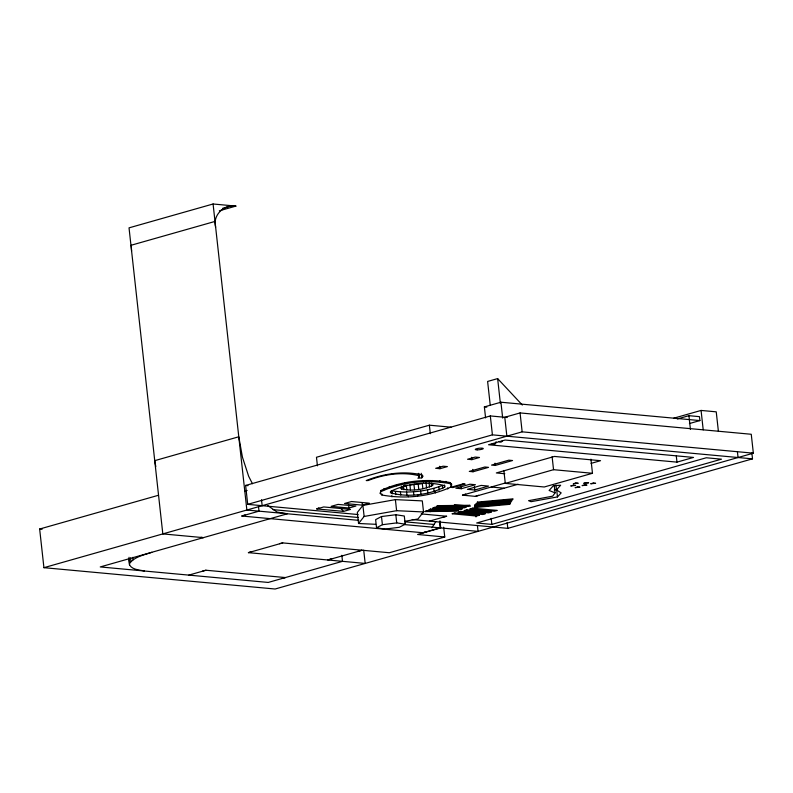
<?xml version="1.0" encoding="UTF-8"?>
<svg xmlns="http://www.w3.org/2000/svg" width="793" height="793" viewBox="0 0 793 793"><rect width="100%" height="100%" fill="white"/><g stroke="black" fill="none" stroke-linecap="round" stroke-linejoin="round"><path stroke-width="1.19" d="M444.695 487.071L444.744 485.722C427.506 480.796 406.571 483.532 390.513 491.422L390.453 492.77C407.691 497.697 428.636 494.961 444.695 487.071L444.467 484.999M144.326 571C139.34 569.83 132.481 569.899 129.546 564.993L129.031 557.291M215.637 227.185C212.385 215.111 224.072 204.217 235.898 206.091L219.334 210.799M380.898 490.49L380.263 493.464L381.929 495.01C404.618 499.194 429.975 496.814 450.949 487.021L451.584 484.057L449.918 482.511C427.229 478.318 401.863 480.707 380.898 490.49L380.263 493.464M451.584 484.057L450.949 487.021M431.858 527.712L435.872 521.625M129.695 563.337C134.8 556.498 144.227 555.05 151.81 552.295M554.248 485.514L555.06 492.859L552.731 496.15L528.584 500.68L531.013 501.691L557.469 496.924L561.176 492.899L556.478 489.915L555.933 485.029M404.727 521.338L417.961 518.979L423.531 511.951L422.302 500.889L395.39 499.63L362.907 505.409L357.336 512.437L358.565 523.499L375.684 524.302M358.565 523.499L364.126 516.461L396.609 510.692L423.531 511.951M421.747 477.852L423.006 476.315L422.282 474.967C404.024 470.596 383.534 473.54 366.227 480.568L368.091 480.548C383.723 474.353 402.2 471.538 418.635 475.641L419.18 476.871L417.941 478.258L421.747 477.852L421.242 473.302M556.478 489.915L560.671 485.217L553.326 485.742L549.113 490.471L555.06 492.859M407.087 485.108L401.922 486.902L400.743 488.587C410.943 491.521 423.343 489.886 432.859 485.227L432.909 484.424L429.776 483.304M381.027 491.63C401.992 481.837 427.358 479.458 450.047 483.641L451.713 485.197M381.492 516.54L375.634 519.643L376.536 527.801L385.011 529.09L399.345 527.286L405.203 524.183L404.301 516.015L395.826 514.736L381.492 516.54L382.395 524.708L376.536 527.801M316.774 508.928L323.732 506.945L350.506 509.413L343.547 511.396L316.774 508.928L318.865 507.837M392.248 493.88L391.911 490.778C408.673 493.603 426.565 491.412 442.444 485.465L442.791 488.567M363.709 550.144L365.176 563.426L248.417 552.652L251.639 551.571M518.107 484.245L475.423 496.368L462.488 495.169L465.719 494.089M475.423 496.368L478.645 495.288M332.118 558.54L327.826 559.987L362.153 550.233L357.802 551.244M439.491 521.953L440.135 527.87L422.976 532.747L241.845 516.025L245.067 514.964M422.976 532.747L426.198 531.677M235.898 206.091L213.079 203.989L129.031 227.859L162.823 533.907L203.365 537.644L201.075 537.267M222.575 208.341L229.673 206.329M215.23 221.366L131.182 245.235L131.598 251.064M522.339 405.045L497.637 378.598L487.616 381.443L490.233 405.124M506.866 436.19L504.774 417.277L520.069 412.925L751.258 434.267L753.35 453.18L275.112 589.011L43.922 567.679L39.65 529.02L158.55 495.248M485.584 417.901L484.374 406.918L500.928 402.22L699.892 420.577L699.456 416.652L688.919 415.681L677.281 418.982M451.058 427.189L429.37 425.187L316.476 457.254L317.428 465.818M358.079 514.538L247.713 504.358L245.622 485.445L490.322 415.938L507.233 417.505M244.779 491.125L247.129 490.451M247.713 504.358L492.413 434.851L752.507 458.85L751.853 452.942M43.922 567.679L522.151 431.838L753.35 453.18M241.845 516.025L259.004 511.158L258.498 506.509M439.956 468.703L447.381 466.591L443.099 466.205L435.674 468.306L439.956 468.703L439.689 466.284M471.855 459.643L479.497 457.472L475.205 457.075L467.563 459.246L471.855 459.643L471.587 457.283M473.024 471.756L488.538 467.355L484.801 467.008L469.297 471.409L473.024 471.756L472.767 469.397M495.268 465.441L512.565 460.525L508.828 460.178L491.531 465.094L495.268 465.441L495.02 463.181M348.94 508.016L355.898 506.043L338.056 504.398L331.097 506.37L348.94 508.016L348.543 504.368M362.371 505.151L369.33 503.178L351.487 501.523L344.529 503.505L362.371 505.151L362.114 502.762M673.703 418.208L701.071 410.437L716.238 411.835L718.389 431.253M689.414 423.551L699.892 420.577M461.318 488.716L475.394 484.721L469.971 484.216L455.896 488.22L461.318 488.716L461.06 486.387M248.417 552.652L282.744 542.908L389.313 552.741L444.754 536.99L443.674 527.186M474.799 490.005L488.557 486.099L481.192 485.415L467.424 489.331L474.799 490.005L474.392 486.387M462.488 495.169L505.181 483.046M503.862 470.457L505.29 483.393L553.544 469.694L592.48 473.282L590.924 459.167M188.813 575.103L205.982 570.236L285.391 577.562L282.13 578.325M591.053 463.39L600.539 460.693L554.446 456.441L496.329 472.945L504.814 473.728M592.48 473.282L544.236 486.991L505.29 483.393M429.429 521.12L446.598 516.253L421.172 513.904M676.974 462.131L693.528 457.432L505.101 440.046L488.547 444.744L676.974 462.131L676.3 456.034M491.829 524.401L721.471 459.177L706.295 457.769L476.662 522.993L491.829 524.401L491.164 518.325M412.191 519.534L507.807 528.356L752.507 458.85M443.337 517.026L446.598 516.253M279.483 543.671L282.744 542.908M202.721 570.99L205.982 570.236M554.257 490.024L556.656 489.588L557.469 496.924M410.933 484.86L422.312 483.621L422.867 488.686M382.395 524.708L396.728 522.894L405.203 524.183M484.374 406.918L486.823 407.146M491.204 487.021L504.13 488.21M245.622 485.445L248.031 485.663M454.369 504.705L470.358 506.182M425.97 511.158L430.817 511.604L429.667 509.443M273.05 509.641L358.069 517.482M404.896 521.804L434.465 524.53M358.852 520.367L246.871 510.038L213.079 203.989M404.42 524.57L478.06 531.369L477.406 525.452M444.754 536.99L417.594 534.482L440.71 527.92L439.927 520.823M39.65 529.02L42.108 529.248M267.637 505.488L277.114 512.08L287.413 513.775L100.245 566.936L268.222 582.439L342.497 561.335L341.833 555.298M340.445 507.956L343.547 511.396M252.452 483.72L248.655 476.286L242.44 457.194L238.782 436.784L154.734 460.654L155.815 466.661M737.401 451.613L738.055 457.521M701.071 410.437L703.213 429.856M688.919 415.681L690.425 429.37M552.116 456.748L553.544 469.694M520.069 412.925L522.151 431.838M500.928 402.22L502.683 418.08M497.637 378.598L500.383 403.459M507.153 522.448L507.807 528.356M490.322 415.938L492.413 434.851M474.65 504.794L475.988 516.927M449.918 482.511L450.047 483.641M447.668 487.873L447.797 489.013M445.924 481.351L446.053 482.481M439.887 480.647L440.016 481.787M438.826 487.011L439.163 490.104M429.37 425.187L430.302 433.692M435.228 491.769L435.357 492.909M433.741 488.488L434.078 491.591M432.215 480.469L432.344 481.609M431.392 483.076L431.729 486.109M429.122 482.977L429.578 487.021M427.526 489.816L427.863 492.919M425.99 482.838L426.555 487.903M423.422 480.816L423.551 481.956M418.803 473.451L419.18 476.871M420.617 490.887L420.954 493.989M418.377 473.371L418.635 475.641M418.218 484.255L418.773 489.321M417.604 494.713L417.733 495.853M414.115 481.668L414.243 482.798M413.986 484.701L414.541 489.767M413.47 491.64L413.817 494.733M409.912 484.919L410.467 489.985M408.296 495.566L408.425 496.696M406.383 485.921L406.829 489.965M406.591 492.017L406.938 495.11M404.926 482.957L405.054 484.097M403.419 485.663L403.865 489.717M401.456 486.208L401.793 489.241M400.435 491.987L400.782 495.09M396.49 484.602L396.609 485.742M395.429 491.571L395.766 494.663M395.39 499.63L396.609 510.692M395.826 514.736L396.728 522.894M391.831 495.724L391.96 496.864M389.363 486.496L389.492 487.636M384.05 488.508L384.179 489.648M381.8 493.87L381.929 495.01M362.907 505.409L364.126 516.461M261.512 499.778L262.156 505.686M132.907 557.34L133.174 559.749M130.508 557.955L130.914 561.583M128.882 558.946L129.546 564.993M502.306 440.799A3.489 2.31 74.1 0 1 499.094 441.414M496.081 441.721A4.124 2.726 74.1 0 1 492.215 443.783M474.561 506.806L474.254 507.57L509.899 504.308L510.216 503.545L474.561 506.806M475.225 505.24L474.918 506.003L510.563 502.752L510.88 501.989L475.225 505.24M476.216 503.664L475.909 504.417L511.554 501.166L511.872 500.403L476.216 503.664M477.396 502.098L477.079 502.861L512.734 499.61L513.041 498.847L477.396 502.098M426.555 510.751L424.8 511.584L456.748 511.207L458.503 510.365L426.555 510.751M430.51 509.076L428.755 509.919L460.703 509.542L462.458 508.7L430.51 509.076M434.386 507.371L432.631 508.204L464.579 507.827L466.334 506.985L434.386 507.371M437.984 505.647L436.239 506.489L468.187 506.112L469.932 505.27L437.984 505.647M462.963 483.879L450.751 487.348L452.962 487.556L465.174 484.087L462.963 483.879M454.865 512.972L452.04 513.775L476.603 516.045L479.428 515.242L454.865 512.972M460.842 511.416L458.017 512.219L482.58 514.488L485.405 513.686L460.842 511.416M466.839 509.81L464.014 510.613L488.577 512.873L491.402 512.07L466.839 509.81M472.648 508.164L469.813 508.967L494.376 511.237L497.211 510.424L472.648 508.164M575.837 483.026L573.309 483.74L578.216 483.244L575.837 483.026M573.26 485.237L570.732 485.95L575.639 485.455L573.26 485.237M586.255 482.59L583.727 483.314L588.634 482.818L586.255 482.59M577.621 486.942L575.103 487.655L580.01 487.16L577.621 486.942M584.6 484.9L582.072 485.613L586.979 485.118L584.6 484.9M593.223 483.066L590.706 483.78L595.612 483.284L593.223 483.066M477.188 449.849A4.024 0.743 -6.3 0 0 483.284 448.58A4.024 0.743 -6.3 0 0 477.386 448.531A4.024 0.743 -6.3 0 0 477.188 449.849"/></g></svg>
